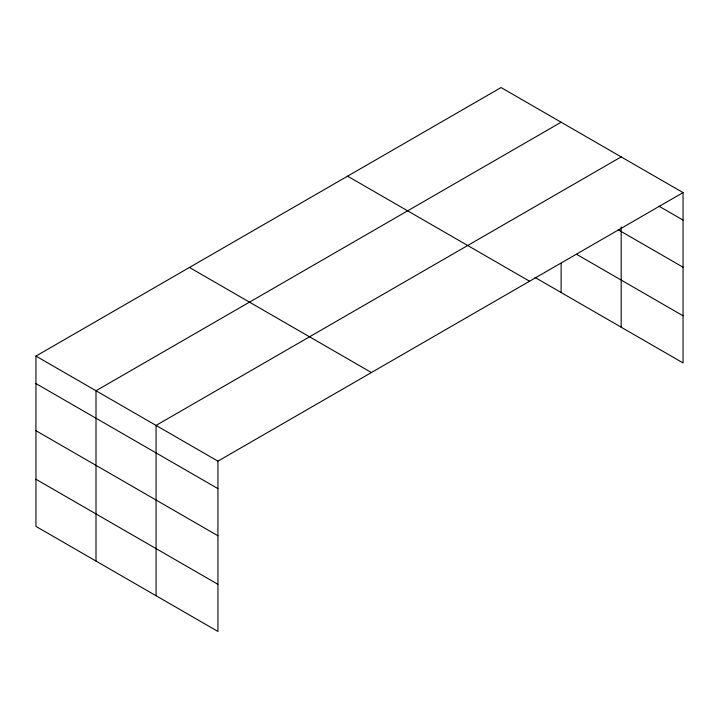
<?xml version="1.0" encoding="UTF-8"?>
<svg xmlns="http://www.w3.org/2000/svg" width="719" height="719" viewBox="0 0 719 719"><rect width="100%" height="100%" fill="white"/><g stroke="black" fill="none" stroke-linecap="round" stroke-linejoin="round"><path stroke-width="1.08" d="M683.05 192.611L501.071 87.547L35.95 356.085L35.95 526.389L217.929 631.453L217.929 461.149L683.05 192.611L683.05 362.915L534.972 277.426M621.18 227.006L621.18 327.199M561.126 122.221L96.004 390.759L96.004 561.063M621.18 156.886L156.059 425.423L156.059 595.727M658.883 206.128L683.05 220.086M618.268 229.819L683.05 267.216M576.62 254.337L683.05 315.785M347.583 176.164L529.561 281.228M189.439 267.468L371.417 372.532M35.95 356.085L217.929 461.149M35.95 383.56L217.929 488.623M35.95 430.69L217.929 535.754M35.95 479.258L217.929 584.322M561.126 263.343L561.126 292.525"/></g></svg>
